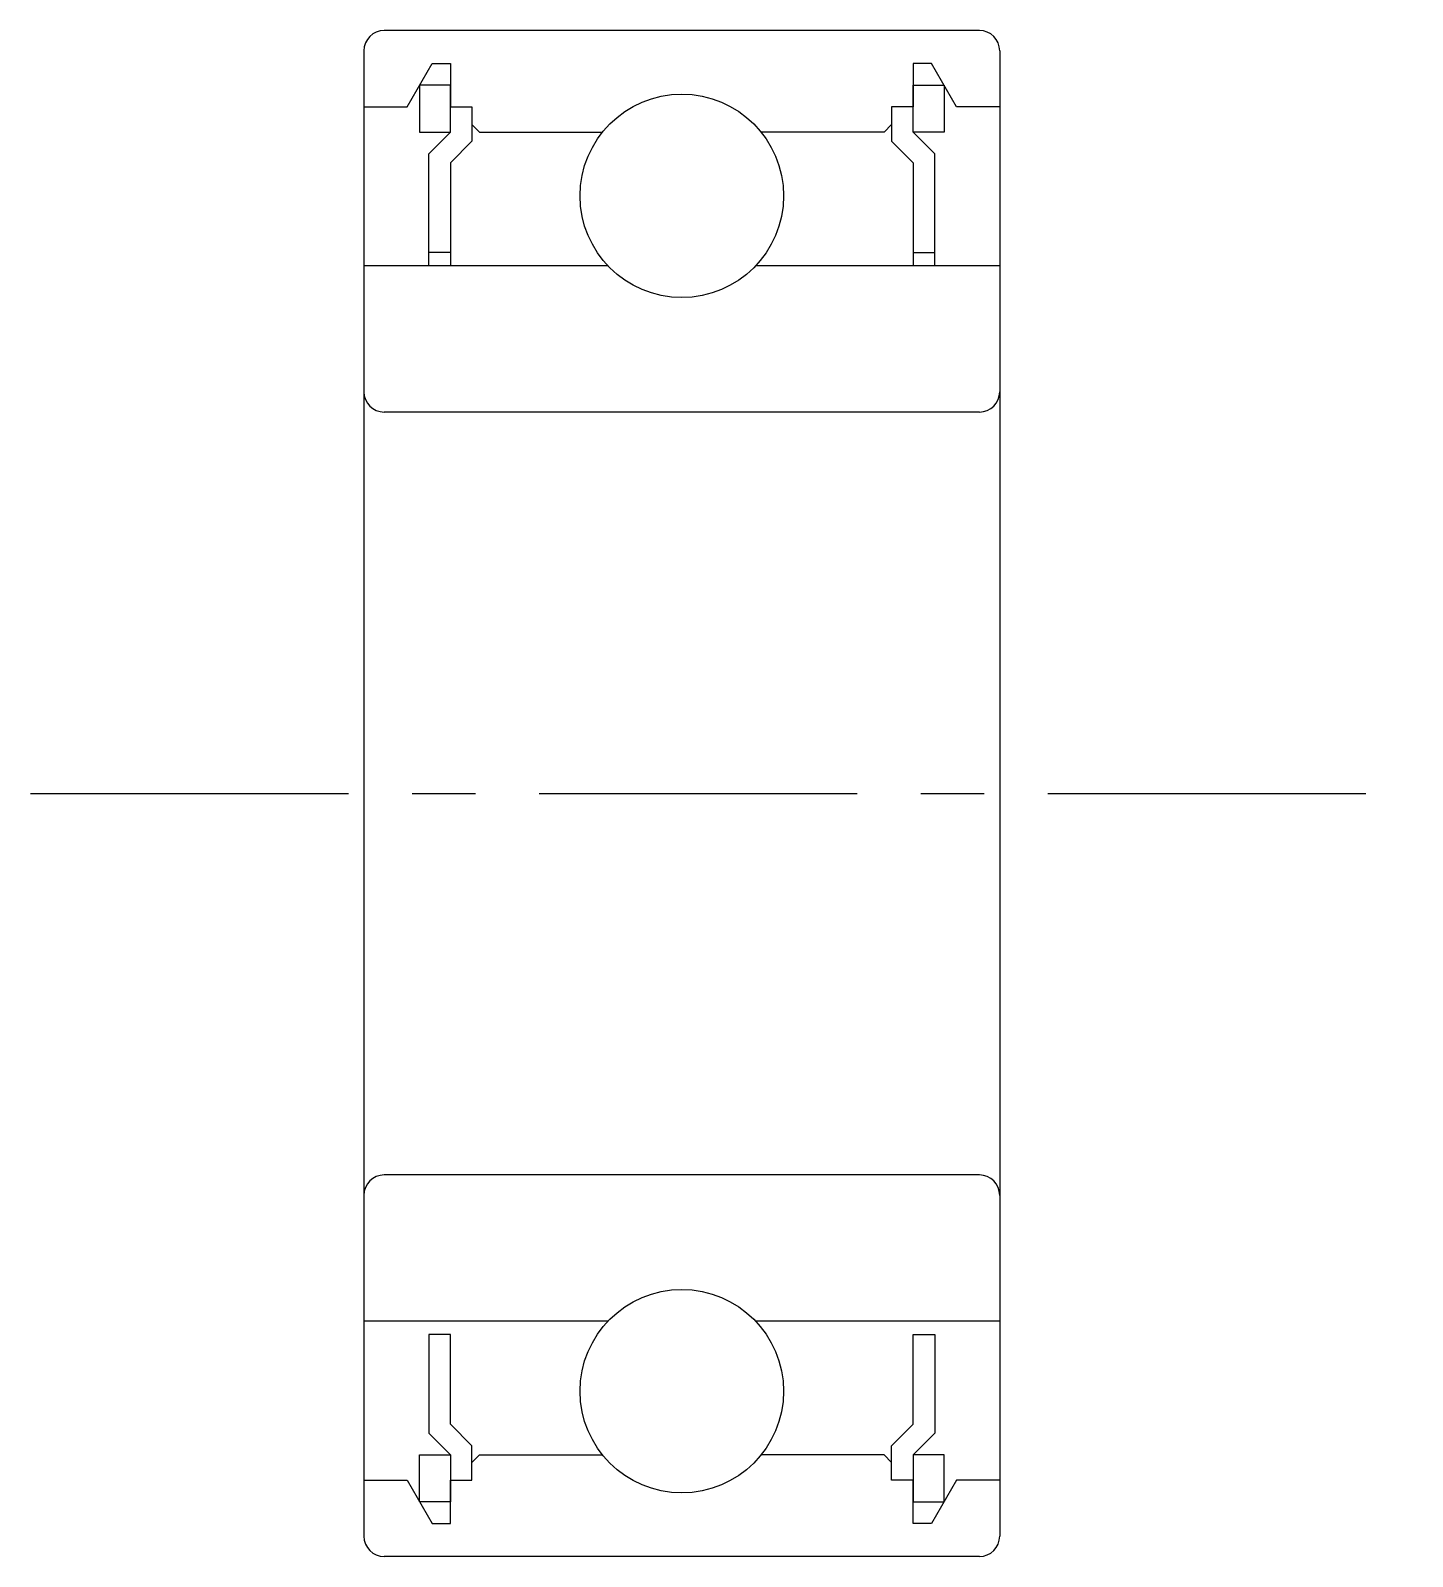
# Model space of a CAD drawing. Extents: x 98.4 to 133.4, y 72.2 to 97.3.
# Drawn here: x 127.99 to 133.42, y 91.33 to 97.33 of the extents above; entities outside this region: 2.
import ezdxf

# ---------------------------------------------------------------- set-up
doc = ezdxf.new("R2010")
doc.units = 0
doc.linetypes.add('CENTER', pattern=[2, 1.25, -0.25, 0.25, -0.25])
doc.layers.get('0').update_dxf_attribs({"linetype": 'CONTINUOUS'})
doc.layers.add('CENTER', color=1, linetype='CENTER')

msp = doc.modelspace()

# ---------------------------------------------------------------- linework, layer by layer
for p, q in [((131.7193, 97.3338), (129.3793, 97.3338)), ((129.2993, 97.2538), (129.2993, 91.4138)), ((129.4693, 97.0338), (129.5674, 97.2038)), ((129.5674, 97.2038), (129.6393, 97.2038)), ((129.6393, 97.2038), (129.6393, 97.0338)), ((131.5311, 97.2038), (131.4593, 97.2038)), ((131.4593, 97.2038), (131.4593, 97.0338)), ((131.6293, 97.0338), (131.5311, 97.2038)), ((131.7993, 97.2538), (131.7993, 91.4138)), ((129.5184, 97.1188), (129.5184, 96.9338)), ((129.6393, 97.1188), (129.5184, 97.1188)), ((129.6393, 96.9338), (129.6393, 97.1188)), ((131.4593, 97.1188), (131.5802, 97.1188)), ((131.4593, 96.9338), (131.4593, 97.1188)), ((131.5802, 97.1188), (131.5802, 96.9338)), ((129.2993, 97.0338), (129.4693, 97.0338)), ((129.6393, 97.0338), (129.7243, 97.0338)), ((129.7243, 97.0338), (129.7243, 96.8986)), ((131.3743, 97.0338), (131.3743, 96.8986)), ((131.4593, 97.0338), (131.3743, 97.0338)), ((131.7993, 97.0338), (131.6293, 97.0338)), ((129.7243, 96.9638), (129.7543, 96.9338)), ((131.3743, 96.9638), (131.3443, 96.9338)), ((129.5184, 96.9338), (129.6393, 96.9338)), ((129.5543, 96.8488), (129.6393, 96.9338)), ((129.7543, 96.9338), (130.237, 96.9338)), ((131.3443, 96.9338), (130.8615, 96.9338)), ((131.5443, 96.8488), (131.4593, 96.9338)), ((131.5802, 96.9338), (131.4593, 96.9338)), ((129.5543, 96.4088), (129.5543, 96.8488)), ((129.7243, 96.8986), (129.6393, 96.8136)), ((131.3743, 96.8986), (131.4593, 96.8136)), ((131.5443, 96.4088), (131.5443, 96.8488)), ((129.6393, 96.8136), (129.6393, 96.4088)), ((131.4593, 96.8136), (131.4593, 96.4088)), ((129.6393, 96.4613), (129.5543, 96.4613)), ((131.4593, 96.4613), (131.5443, 96.4613)), ((130.2588, 96.4088), (129.2993, 96.4088)), ((131.7993, 96.4088), (130.8398, 96.4088)), ((131.7193, 95.8338), (129.3793, 95.8338)), ((131.7193, 92.8338), (129.3793, 92.8338)), ((130.2588, 92.2588), (129.2993, 92.2588)), ((131.7993, 92.2588), (130.8398, 92.2588)), ((129.5543, 92.2063), (129.5543, 91.8188)), ((129.6393, 92.2063), (129.5543, 92.2063)), ((129.6393, 91.854), (129.6393, 92.2063)), ((131.4593, 92.2063), (131.5443, 92.2063)), ((131.4593, 91.854), (131.4593, 92.2063)), ((131.5443, 92.2063), (131.5443, 91.8188)), ((129.5543, 91.8188), (129.6393, 91.7338)), ((129.7243, 91.769), (129.6393, 91.854)), ((131.3743, 91.769), (131.4593, 91.854)), ((131.5443, 91.8188), (131.4593, 91.7338)), ((129.7243, 91.6338), (129.7243, 91.769)), ((131.3743, 91.6338), (131.3743, 91.769)), ((129.5184, 91.7338), (129.6393, 91.7338)), ((129.5184, 91.5488), (129.5184, 91.7338)), ((129.6393, 91.7338), (129.6393, 91.5488)), ((129.7243, 91.7038), (129.7543, 91.7338)), ((129.7543, 91.7338), (130.237, 91.7338)), ((131.3443, 91.7338), (130.8615, 91.7338)), ((131.3743, 91.7038), (131.3443, 91.7338)), ((131.5802, 91.7338), (131.4593, 91.7338)), ((131.4593, 91.7338), (131.4593, 91.5488)), ((131.5802, 91.5488), (131.5802, 91.7338)), ((129.2993, 91.6338), (129.4693, 91.6338)), ((129.4693, 91.6338), (129.5674, 91.4638)), ((129.6393, 91.6338), (129.7243, 91.6338)), ((129.6393, 91.4638), (129.6393, 91.6338)), ((131.4593, 91.6338), (131.3743, 91.6338)), ((131.4593, 91.4638), (131.4593, 91.6338)), ((131.6293, 91.6338), (131.5311, 91.4638)), ((131.7993, 91.6338), (131.6293, 91.6338)), ((129.6393, 91.5488), (129.5184, 91.5488)), ((131.4593, 91.5488), (131.5802, 91.5488)), ((129.5674, 91.4638), (129.6393, 91.4638)), ((131.5311, 91.4638), (131.4593, 91.4638)), ((131.7193, 91.3338), (129.3793, 91.3338)), ((130.5493, 91.3338), (130.5494, 91.3338)), ((131.1343, 91.3338), (131.1343, 91.3339))]:
    msp.add_line(p, q)
for centre in [(130.5493, 96.6838), (130.5493, 91.9838)]:
    msp.add_circle(centre, 0.4)
for centre, start, end in [((129.3793, 97.2538), 90, 180), ((131.7193, 97.2538), 0, 90), ((129.3793, 95.9138), 180, 270), ((131.7193, 95.9138), 270, 0), ((129.3793, 92.7538), 90, 180), ((131.7193, 92.7538), 0, 90), ((129.3793, 91.4138), 180, 270), ((131.7193, 91.4138), 270, 0)]:
    msp.add_arc(centre, 0.08, start, end)
at = {"layer": 'CENTER', "color": 1, "linetype": 'CENTER'}
msp.add_line((127.9886, 94.3338), (133.4221, 94.3338), dxfattribs=at)

# ---------------------------------------------------------------- texts
for p in [(98.2856, 75.9422), (98.2856, 72.1922)]:
    msp.add_text('B673ZZ', height=1).set_placement(p)

doc.saveas('drawing.dxf')
